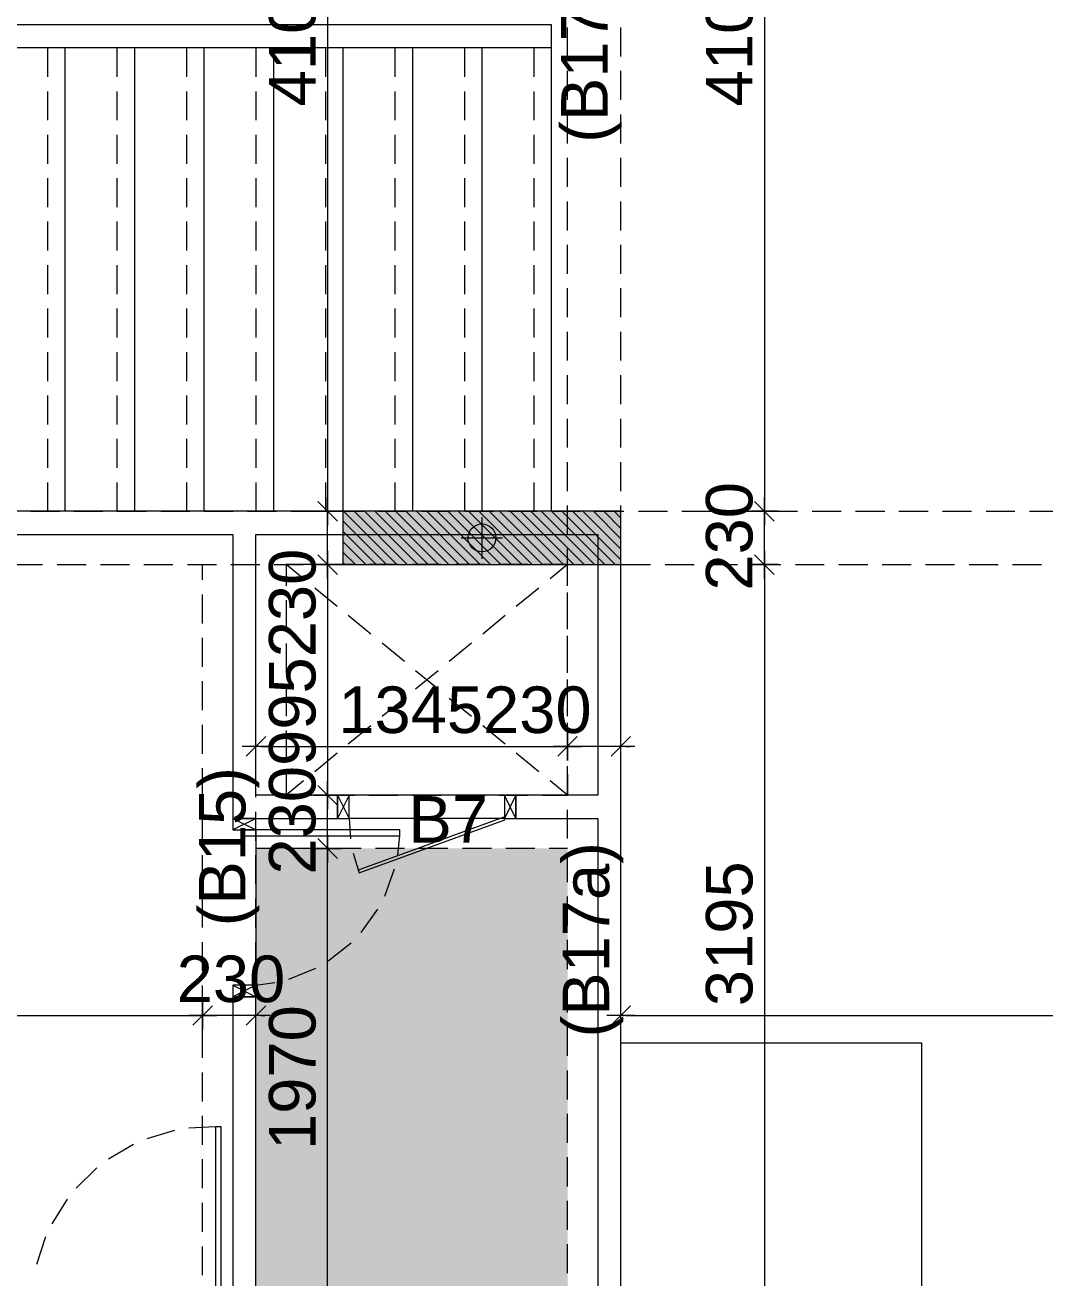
# Model space of a CAD drawing. Header units: millimetres. Extents: x -1303 to 98744, y -1303 to 90097.
# Drawn here: x 59717 to 64120, y 58624 to 64031 of the extents above; entities that cross this region are included whole.
import ezdxf

# ---------------------------------------------------------------- set-up
doc = ezdxf.new("R2010")
doc.units = ezdxf.units.MM
doc.layers.add('PDF_Geometry', color=7, linetype='Continuous')
doc.layers.add('PDF_Text', color=7, linetype='Continuous')
doc.layers.add('PDF_Solid Fills', color=192, linetype='Continuous', true_color=0xc2c0c0c0)
doc.styles.add('PDF ArialMT', font='arial.ttf')

msp = doc.modelspace()

# ---------------------------------------------------------------- linework, layer by layer
at = {"layer": 'PDF_Geometry', "color": 122, "lineweight": 0, "true_color": 0x00b88a}
for points in [[(61022.81378, 65992.26708), (61022.81378, 66012.57737), (61022.81378, 61952.04542), (61022.81378, 61972.35983)], [(62909.20732, 65992.26708), (62909.20732, 66012.57737), (62909.20732, 61952.04542), (62909.20732, 61972.35983)], [(61022.81378, 61702.38803), (61022.81378, 61932.58226)], [(62909.20732, 61702.38803), (62909.20732, 61932.58226)], [(61022.81378, 61662.61458), (61022.81378, 61682.07774), (61022.81378, 60727.45721), (61022.81378, 60746.92037)], [(62909.20732, 61662.61458), (62909.20732, 61682.07774), (62909.20732, 58527.08693), (62909.20732, 58547.39721)], [(60756.23046, 60960.18868), (60671.60083, 60875.55906)], [(60713.91564, 60857.78601), (60713.91564, 60977.96173)], [(62331.18863, 60960.18868), (62246.559, 60875.55906)], [(62288.87382, 60857.78601), (62288.87382, 60977.96173)], [(60774.00351, 60917.87387), (60653.82778, 60917.87387)], [(60734.22592, 60917.87387), (62039.21642, 60917.87387), (62018.90613, 60917.87387)], [(62288.87382, 60917.87387), (62058.67957, 60917.87387)], [(62348.96167, 60917.87387), (62228.78595, 60917.87387)], [(62309.1841, 60917.87387), (62328.64726, 60917.87387)], [(61022.81378, 60476.95269), (61022.81378, 60707.14692)], [(61022.81378, 58547.39721), (61022.81378, 58527.08693), (61022.81378, 60457.48953), (61022.81378, 60437.17511)], [(60756.23046, 59799.06855), (60671.60083, 59714.43893)], [(60713.91564, 59696.66588), (60713.91564, 59816.8416)], [(62331.18863, 59799.06855), (62246.559, 59714.43893)], [(62288.87382, 59696.66588), (62288.87382, 59816.8416)], [(55913.72159, 59756.75374), (55894.25843, 59756.75374), (60464.25825, 59756.75374), (60443.94796, 59756.75374)], [(60713.91564, 59756.75374), (60483.72141, 59756.75374)], [(60774.00351, 59756.75374), (60653.82778, 59756.75374)], [(60734.22592, 59756.75374), (60753.69322, 59756.75374)], [(62348.96167, 59756.75374), (62228.78595, 59756.75374)], [(62309.1841, 59756.75374), (66858.87363, 59756.75374), (66838.56334, 59756.75374)]]:
    msp.add_lwpolyline(points, dxfattribs=at)
at = {"layer": 'PDF_Geometry', "color": 9, "lineweight": 0, "true_color": 0xc0c0c0}
for points in [[(59589.18874, 64032.24412), (61988.43864, 64032.24412), (61988.43864, 63932.37868), (59589.18874, 63932.37868)], [(61065.97572, 60607.28148), (61116.75349, 60607.28148), (61116.75349, 60707.14444), (61065.97572, 60707.14444)], [(61786.17466, 60607.28148), (61836.10614, 60607.28148), (61836.10614, 60707.14444), (61786.17466, 60707.14444)], [(60614.05433, 60557.35083), (60713.91729, 60557.35083), (60713.91729, 60607.28231), (60614.05433, 60607.28231)], [(61784.48041, 60613.20722), (61154.83682, 60383.8601), (61159.06831, 60372.8599), (61788.7119, 60601.35989)], [(60663.98499, 60531.96195), (61334.25161, 60531.96195), (61334.25161, 60557.35083), (60663.98499, 60557.35083)], [(60614.05433, 59837.15189), (60713.91729, 59837.15189), (60713.91729, 59887.08336), (60614.05433, 59887.08336)], [(60538.73067, 58457.68898), (60564.11955, 58457.68898), (60564.11955, 59276.90378), (60538.73067, 59276.90378)]]:
    msp.add_lwpolyline(points, close=True, dxfattribs=at)
at = {"layer": 'PDF_Geometry', "color": 157, "lineweight": 0, "true_color": 0x3f5f7f}
for points in [[(62058.67957, 63895.14246), (62058.67957, 64019.54967)], [(62288.87382, 63895.14246), (62288.87382, 64019.54967)], [(62058.67957, 63707.26717), (62058.67957, 63832.51737)], [(62288.87382, 63707.26717), (62288.87382, 63832.51737)], [(62058.67957, 63519.38775), (62058.67957, 63644.63795)], [(62288.87382, 63519.38775), (62288.87382, 63644.63795)], [(62058.67957, 63332.35545), (62058.67957, 63457.60978)], [(62288.87382, 63332.35545), (62288.87382, 63457.60978)], [(62058.67957, 63144.48016), (62058.67957, 63269.73035)], [(62288.87382, 63144.48016), (62288.87382, 63269.73035)], [(62058.67957, 62957.44786), (62058.67957, 63082.69805)], [(62288.87382, 62957.44786), (62288.87382, 63082.69805)], [(62058.67957, 62769.56843), (62058.67957, 62894.82276)], [(62288.87382, 62769.56843), (62288.87382, 62894.82276)], [(62058.67957, 62582.53614), (62058.67957, 62706.94334)], [(62288.87382, 62582.53614), (62288.87382, 62706.94334)], [(62058.67957, 62394.66085), (62058.67957, 62519.91104)], [(62288.87382, 62394.66085), (62288.87382, 62519.91104)], [(62058.67957, 62207.62855), (62058.67957, 62332.03575)], [(62288.87382, 62207.62855), (62288.87382, 62332.03575)], [(62058.67957, 62019.74913), (62058.67957, 62145.00345)], [(62288.87382, 62019.74913), (62288.87382, 62145.00345)], [(62058.67957, 61831.87383), (62058.67957, 61957.12402)], [(62288.87382, 61831.87383), (62288.87382, 61957.12402)], [(59739.82782, 61932.58226), (59865.08214, 61932.58226)], [(59927.70724, 61932.58226), (60052.95743, 61932.58226)], [(60114.73954, 61932.58226), (60239.98974, 61932.58226)], [(60302.61483, 61932.58226), (60427.86916, 61932.58226)], [(60490.49426, 61932.58226), (60614.89733, 61932.58226)], [(60677.52655, 61932.58226), (60802.77675, 61932.58226)], [(60865.40184, 61932.58226), (60989.80905, 61932.58226)], [(61052.43415, 61932.58226), (61177.68434, 61932.58226)], [(61240.31357, 61932.58226), (61364.71664, 61932.58226)], [(61427.34174, 61932.58226), (61552.59607, 61932.58226)], [(61615.22116, 61932.58226), (61740.47136, 61932.58226)], [(61802.25347, 61932.58226), (61927.50365, 61932.58226)], [(61990.12876, 61932.58226), (62115.38308, 61932.58226)], [(62178.00818, 61932.58226), (62302.41538, 61932.58226)], [(62365.04048, 61932.58226), (62490.29067, 61932.58226)], [(62552.91577, 61932.58226), (62677.32297, 61932.58226)], [(62739.94807, 61932.58226), (62865.20239, 61932.58226)], [(62927.82749, 61932.58226), (63052.23057, 61932.58226)], [(63114.85979, 61932.58226), (63240.10999, 61932.58226)], [(63302.73508, 61932.58226), (63427.98941, 61932.58226)], [(63489.76738, 61932.58226), (63615.01758, 61932.58226)], [(63677.6468, 61932.58226), (63802.897, 61932.58226)], [(63865.52209, 61932.58226), (63989.9293, 61932.58226)], [(64052.5544, 61932.58226), (64177.80459, 61932.58226)], [(62058.67957, 61644.84153), (62058.67957, 61770.09173)], [(62288.87382, 61644.84153), (62288.87382, 61770.09173)], [(59667.89263, 61702.38803), (59792.29984, 61702.38803)], [(59854.92494, 61702.38803), (59980.17513, 61702.38803)], [(60042.80436, 61702.38803), (60167.20743, 61702.38803)], [(60229.83253, 61702.38803), (60355.08686, 61702.38803)], [(60417.71195, 61702.38803), (60542.96215, 61702.38803)], [(60483.72141, 61636.37857), (60483.72141, 61702.38803)], [(60604.74425, 61702.38803), (60729.99444, 61702.38803)], [(60713.91564, 61636.37857), (60713.91564, 61702.38803)], [(60792.61954, 61702.38803), (60917.87387, 61702.38803)], [(60980.49897, 61702.38803), (61104.90617, 61702.38803)], [(61167.53127, 61702.38803), (61292.78146, 61702.38803)], [(61355.40656, 61702.38803), (61479.81376, 61702.38803)], [(61542.43885, 61702.38803), (61667.69318, 61702.38803)], [(61730.31828, 61702.38803), (61854.72135, 61702.38803)], [(61917.35058, 61702.38803), (62042.60077, 61702.38803)], [(62105.22587, 61702.38803), (62230.48019, 61702.38803)], [(62292.25817, 61702.38803), (62417.50837, 61702.38803)], [(62480.13759, 61702.38803), (62605.38779, 61702.38803)], [(62668.01288, 61702.38803), (62792.42009, 61702.38803)], [(62855.04519, 61702.38803), (62980.29538, 61702.38803)], [(63042.92461, 61702.38803), (63167.32768, 61702.38803)], [(63229.95278, 61702.38803), (63355.20711, 61702.38803)], [(63417.8322, 61702.38803), (63542.2394, 61702.38803)], [(63604.8645, 61702.38803), (63730.11469, 61702.38803)], [(63792.73979, 61702.38803), (63917.99412, 61702.38803)], [(63979.77209, 61702.38803), (64105.02642, 61702.38803)], [(62058.67957, 61456.96211), (62058.67957, 61582.21644)], [(62288.87382, 61456.96211), (62288.87382, 61582.21644)], [(60483.72141, 61448.49915), (60483.72141, 61573.75347)], [(60713.91564, 61448.49915), (60713.91564, 61573.75347)], [(60483.72141, 61260.62386), (60483.72141, 61385.87405)], [(60713.91564, 61260.62386), (60713.91564, 61385.87405)], [(62058.67957, 61269.93394), (62058.67957, 61395.18413)], [(62288.87382, 61269.93394), (62288.87382, 61395.18413)], [(60483.72141, 61073.59155), (60483.72141, 61198.84175)], [(60713.91564, 61073.59155), (60713.91564, 61198.84175)], [(62058.67957, 61082.05452), (62058.67957, 61207.30471)], [(62288.87382, 61082.05452), (62288.87382, 61207.30471)], [(60483.72141, 60885.71213), (60483.72141, 61010.96646)], [(60713.91564, 60885.71213), (60713.91564, 61010.96646)], [(62058.67957, 60895.02221), (62058.67957, 61019.42942)], [(62288.87382, 60895.02221), (62288.87382, 61019.42942)], [(60483.72141, 60698.68396), (60483.72141, 60823.93416)], [(60713.91564, 60698.68396), (60713.91564, 60823.93416)], [(61979.97568, 60707.14692), (62058.67957, 60707.14692), (62058.67957, 60832.39712)], [(62288.87382, 60707.14692), (62288.87382, 60832.39712)], [(60792.61954, 60707.14692), (60713.91564, 60707.14692)], [(60980.49897, 60707.14692), (60855.24877, 60707.14692)], [(61167.53127, 60707.14692), (61042.27694, 60707.14692)], [(61355.40656, 60707.14692), (61230.15636, 60707.14692)], [(61542.43885, 60707.14692), (61417.18867, 60707.14692)], [(61730.31828, 60707.14692), (61605.06396, 60707.14692)], [(61917.35058, 60707.14692), (61792.94338, 60707.14692)], [(60483.72141, 60510.80454), (60483.72141, 60636.05474)], [(60713.91564, 60510.80454), (60713.91564, 60636.05474)], [(62058.67957, 60520.11463), (62058.67957, 60644.5177)], [(62288.87382, 60520.11463), (62288.87382, 60644.5177)], [(60483.72141, 60323.77224), (60483.72141, 60448.17945)], [(60792.61954, 60476.95269), (60713.91564, 60476.95269)], [(60713.91564, 60323.77224), (60713.91564, 60448.17945)], [(60980.49897, 60476.95269), (60855.24877, 60476.95269)], [(61167.53127, 60476.95269), (61042.27694, 60476.95269)], [(61355.40656, 60476.95269), (61230.15636, 60476.95269)], [(61542.43885, 60476.95269), (61417.18867, 60476.95269)], [(61730.31828, 60476.95269), (61605.06396, 60476.95269)], [(61917.35058, 60476.95269), (61792.94338, 60476.95269)], [(62058.67957, 60476.95269), (61979.97568, 60476.95269)], [(62058.67957, 60332.2352), (62058.67957, 60457.48953)], [(62288.87382, 60332.2352), (62288.87382, 60457.48953)], [(60483.72141, 60135.89695), (60483.72141, 60261.14714)], [(60713.91564, 60135.89695), (60713.91564, 60261.14714)], [(62058.67957, 60145.2029), (62058.67957, 60269.6101)], [(62288.87382, 60145.2029), (62288.87382, 60269.6101)], [(60483.72141, 59948.86465), (60483.72141, 60073.26772)], [(60713.91564, 59948.86465), (60713.91564, 60073.26772)], [(62058.67957, 59957.32761), (62058.67957, 60082.5778)], [(62288.87382, 59957.32761), (62288.87382, 60082.5778)], [(60483.72141, 59760.98522), (60483.72141, 59886.23955)], [(60713.91564, 59760.98522), (60713.91564, 59886.23955)], [(62058.67957, 59769.44818), (62058.67957, 59894.70251)], [(62288.87382, 59769.44818), (62288.87382, 59894.70251)], [(60483.72141, 59573.95293), (60483.72141, 59698.36013)], [(60713.91564, 59573.95293), (60713.91564, 59698.36013)], [(62058.67957, 59582.41589), (62058.67957, 59707.67022)], [(62288.87382, 59582.41589), (62288.87382, 59707.67022)], [(60483.72141, 59386.07764), (60483.72141, 59511.32782)], [(60713.91564, 59386.07764), (60713.91564, 59511.32782)], [(62058.67957, 59394.5406), (62058.67957, 59519.79079)], [(62288.87382, 59394.5406), (62288.87382, 59519.79079)], [(60483.72141, 59198.19821), (60483.72141, 59323.45253)], [(60713.91564, 59198.19821), (60713.91564, 59323.45253)], [(62058.67957, 59207.5083), (62058.67957, 59331.9155)], [(62288.87382, 59207.5083), (62288.87382, 59331.9155)], [(62058.67957, 59019.62887), (62058.67957, 59144.8832)], [(62288.87382, 59019.62887), (62288.87382, 59144.8832)], [(60483.72141, 59011.16591), (60483.72141, 59136.42024)], [(60713.91564, 59011.16591), (60713.91564, 59136.42024)], [(60483.72141, 58823.29062), (60483.72141, 58948.54081)], [(60713.91564, 58823.29062), (60713.91564, 58948.54081)], [(62058.67957, 58832.6007), (62058.67957, 58957.00377)], [(62288.87382, 58832.6007), (62288.87382, 58957.00377)], [(62058.67957, 58644.72128), (62058.67957, 58769.97148)], [(62288.87382, 58644.72128), (62288.87382, 58769.97148)], [(60483.72141, 58636.25832), (60483.72141, 58760.66552)], [(60713.91564, 58636.25832), (60713.91564, 58760.66552)]]:
    msp.add_lwpolyline(points, dxfattribs=at)
at = {"layer": 'PDF_Geometry', "color": 9, "lineweight": 0, "true_color": 0xc0c0c0}
for points in [[(59813.45725, 63932.37868), (59813.45725, 63807.12848)], [(59888.77679, 63932.37868), (59888.77679, 61932.58226)], [(60113.89242, 63932.37868), (60113.89242, 63807.12848)], [(60189.21196, 63932.37868), (60189.21196, 61932.58226)], [(60413.48047, 63932.37868), (60413.48047, 63807.12848)], [(60488.80001, 63932.37868), (60488.80001, 61932.58226)], [(60713.91564, 63932.37868), (60713.91564, 63807.12848)], [(60789.23518, 63932.37868), (60789.23518, 61932.58226)], [(61013.50369, 63932.37868), (61013.50369, 63807.12848)], [(61088.82324, 63932.37868), (61088.82324, 61932.58226)], [(61313.93886, 63932.37868), (61313.93886, 63807.12848)], [(61389.25841, 63932.37868), (61389.25841, 61932.58226)], [(61613.52692, 63932.37868), (61613.52692, 63807.12848)], [(61688.85059, 63932.37868), (61688.85059, 61932.58226)], [(61913.96209, 63932.37868), (61913.96209, 63807.12848)], [(61988.43864, 63932.37868), (61988.43864, 61932.58226)], [(59813.45725, 63744.50339), (59813.45725, 63620.09618)], [(60113.89242, 63744.50339), (60113.89242, 63620.09618)], [(60413.48047, 63744.50339), (60413.48047, 63620.09618)], [(60713.91564, 63744.50339), (60713.91564, 63620.09618)], [(61013.50369, 63744.50339), (61013.50369, 63620.09618)], [(61313.93886, 63744.50339), (61313.93886, 63620.09618)], [(61613.52692, 63744.50339), (61613.52692, 63620.09618)], [(61913.96209, 63744.50339), (61913.96209, 63620.09618)], [(59813.45725, 63557.47108), (59813.45725, 63432.22089)], [(60113.89242, 63557.47108), (60113.89242, 63432.22089)], [(60413.48047, 63557.47108), (60413.48047, 63432.22089)], [(60713.91564, 63557.47108), (60713.91564, 63432.22089)], [(61013.50369, 63557.47108), (61013.50369, 63432.22089)], [(61313.93886, 63557.47108), (61313.93886, 63432.22089)], [(61613.52692, 63557.47108), (61613.52692, 63432.22089)], [(61913.96209, 63557.47108), (61913.96209, 63432.22089)], [(59813.45725, 63369.59166), (59813.45725, 63245.18859)], [(60113.89242, 63369.59166), (60113.89242, 63245.18859)], [(60413.48047, 63369.59166), (60413.48047, 63245.18859)], [(60713.91564, 63369.59166), (60713.91564, 63245.18859)], [(61013.50369, 63369.59166), (61013.50369, 63245.18859)], [(61313.93886, 63369.59166), (61313.93886, 63245.18859)], [(61613.52692, 63369.59166), (61613.52692, 63245.18859)], [(61913.96209, 63369.59166), (61913.96209, 63245.18859)], [(59813.45725, 63182.56349), (59813.45725, 63057.30916)], [(60113.89242, 63182.56349), (60113.89242, 63057.30916)], [(60413.48047, 63182.56349), (60413.48047, 63057.30916)], [(60713.91564, 63182.56349), (60713.91564, 63057.30916)], [(61013.50369, 63182.56349), (61013.50369, 63057.30916)], [(61313.93886, 63182.56349), (61313.93886, 63057.30916)], [(61613.52692, 63182.56349), (61613.52692, 63057.30916)], [(61913.96209, 63182.56349), (61913.96209, 63057.30916)], [(59813.45725, 62994.68407), (59813.45725, 62869.43387)], [(60113.89242, 62994.68407), (60113.89242, 62869.43387)], [(60413.48047, 62994.68407), (60413.48047, 62869.43387)], [(60713.91564, 62994.68407), (60713.91564, 62869.43387)], [(61013.50369, 62994.68407), (61013.50369, 62869.43387)], [(61313.93886, 62994.68407), (61313.93886, 62869.43387)], [(61613.52692, 62994.68407), (61613.52692, 62869.43387)], [(61913.96209, 62994.68407), (61913.96209, 62869.43387)], [(59813.45725, 62807.65177), (59813.45725, 62682.40158)], [(60113.89242, 62807.65177), (60113.89242, 62682.40158)], [(60413.48047, 62807.65177), (60413.48047, 62682.40158)], [(60713.91564, 62807.65177), (60713.91564, 62682.40158)], [(61013.50369, 62807.65177), (61013.50369, 62682.40158)], [(61313.93886, 62807.65177), (61313.93886, 62682.40158)], [(61613.52692, 62807.65177), (61613.52692, 62682.40158)], [(61913.96209, 62807.65177), (61913.96209, 62682.40158)], [(59813.45725, 62619.77648), (59813.45725, 62494.52215)], [(60113.89242, 62619.77648), (60113.89242, 62494.52215)], [(60413.48047, 62619.77648), (60413.48047, 62494.52215)], [(60713.91564, 62619.77648), (60713.91564, 62494.52215)], [(61013.50369, 62619.77648), (61013.50369, 62494.52215)], [(61313.93886, 62619.77648), (61313.93886, 62494.52215)], [(61613.52692, 62619.77648), (61613.52692, 62494.52215)], [(61913.96209, 62619.77648), (61913.96209, 62494.52215)], [(59813.45725, 62431.89706), (59813.45725, 62307.48985)], [(60113.89242, 62431.89706), (60113.89242, 62307.48985)], [(60413.48047, 62431.89706), (60413.48047, 62307.48985)], [(60713.91564, 62431.89706), (60713.91564, 62307.48985)], [(61013.50369, 62431.89706), (61013.50369, 62307.48985)], [(61313.93886, 62431.89706), (61313.93886, 62307.48985)], [(61613.52692, 62431.89706), (61613.52692, 62307.48985)], [(61913.96209, 62431.89706), (61913.96209, 62307.48985)], [(59813.45725, 62244.86475), (59813.45725, 62119.61456)], [(60113.89242, 62244.86475), (60113.89242, 62119.61456)], [(60413.48047, 62244.86475), (60413.48047, 62119.61456)], [(60713.91564, 62244.86475), (60713.91564, 62119.61456)], [(61013.50369, 62244.86475), (61013.50369, 62119.61456)], [(61313.93886, 62244.86475), (61313.93886, 62119.61456)], [(61613.52692, 62244.86475), (61613.52692, 62119.61456)], [(61913.96209, 62244.86475), (61913.96209, 62119.61456)], [(59813.45725, 62056.98946), (59813.45725, 61932.58226)], [(60113.89242, 62056.98946), (60113.89242, 61932.58226)], [(60413.48047, 62056.98946), (60413.48047, 61932.58226)], [(60713.91564, 62056.98946), (60713.91564, 61932.58226)], [(61013.50369, 62056.98946), (61013.50369, 61932.58226)], [(61313.93886, 62056.98946), (61313.93886, 61932.58226)], [(61613.52692, 62056.98946), (61613.52692, 61932.58226)], [(61913.96209, 62056.98946), (61913.96209, 61932.58226)], [(61836.10532, 60707.14692), (61836.10532, 60607.28148), (62189.00838, 60607.28148), (62189.00838, 58507.61964), (60713.91564, 58507.61964), (60713.91564, 59837.15189), (60614.05433, 59837.15189), (60614.05433, 58406.9112), (62189.00838, 58406.9112), (62189.00838, 58277.42953), (62288.87382, 58277.42953), (62288.87382, 61932.58226), (55643.75391, 61932.58226), (55643.75391, 61322.40183), (55743.61934, 61322.40183), (55743.61934, 61831.87383), (60614.05433, 61831.87383), (60614.05433, 60607.28148), (61065.97572, 60607.28148)], [(61836.10532, 60607.28148), (61786.17466, 60707.14692), (61116.75349, 60707.14692), (61065.97572, 60607.28148), (61065.97572, 60707.14692), (60713.91564, 60707.14692), (60713.91564, 61831.87383), (62189.00838, 61831.87383), (62189.00838, 60707.14692), (61836.10532, 60707.14692), (61786.17466, 60607.28148), (61116.75349, 60607.28148)], [(60919.56398, 61640.61005), (60844.24444, 61702.38803)], [(60951.72572, 61702.38803), (60844.24444, 61702.38803), (60844.24444, 61610.98968)], [(61138.75802, 61702.38803), (61013.50369, 61702.38803)], [(61326.63331, 61702.38803), (61201.38312, 61702.38803)], [(61513.66561, 61702.38803), (61389.25841, 61702.38803)], [(61701.54503, 61702.38803), (61576.2907, 61702.38803)], [(61888.5732, 61702.38803), (61764.17013, 61702.38803)], [(62058.67957, 61610.98968), (62058.67957, 61702.38803), (61951.20243, 61702.38803)], [(62058.67957, 61702.38803), (61983.36004, 61640.61005)], [(61064.28147, 61521.28145), (60967.80452, 61600.83248)], [(61935.1195, 61600.83248), (61837.79543, 61521.28145)], [(60844.24444, 61548.36459), (60844.24444, 61423.95738)], [(62058.67957, 61423.95738), (62058.67957, 61548.36459)], [(61209.84608, 61402.79997), (61112.52201, 61482.351)], [(61789.55902, 61482.351), (61693.08207, 61402.79997)], [(60844.24444, 61361.33228), (60844.24444, 61236.08209)], [(61354.56356, 61284.31849), (61258.08249, 61363.02653)], [(61644.84153, 61363.02653), (61548.36459, 61284.31849)], [(62058.67957, 61236.08209), (62058.67957, 61361.33228)], [(61500.12404, 61244.54505), (61402.79997, 61164.9899)], [(61500.12404, 61164.9899), (61402.79997, 61244.54505)], [(60844.24444, 61173.45286), (60844.24444, 61048.20267)], [(62058.67957, 61048.20267), (62058.67957, 61173.45286)], [(61354.56356, 61125.21646), (61258.08249, 61046.50842)], [(61644.84153, 61046.50842), (61548.36459, 61125.21646)], [(60844.24444, 60986.42469), (60844.24444, 60861.17036)], [(61209.84608, 61006.73498), (61112.52201, 60927.18395)], [(61789.55902, 60927.18395), (61693.08207, 61006.73498)], [(62058.67957, 60861.17036), (62058.67957, 60986.42469)], [(61064.28147, 60888.2535), (60967.80452, 60808.70247)], [(61935.1195, 60808.70247), (61837.79543, 60888.2535)], [(60844.24444, 60798.54527), (60844.24444, 60707.14692), (60951.72572, 60707.14692)], [(60919.56398, 60768.9249), (60844.24444, 60707.14692)], [(62058.67957, 60798.54527), (62058.67957, 60707.14692), (61983.36004, 60768.9249)], [(61013.50369, 60707.14692), (61138.75802, 60707.14692)], [(61065.97572, 60707.14692), (61116.75349, 60607.28148), (61121.83209, 60518.42038)], [(61201.38312, 60707.14692), (61326.63331, 60707.14692)], [(61389.25841, 60707.14692), (61513.66561, 60707.14692)], [(61576.2907, 60707.14692), (61701.54503, 60707.14692)], [(61764.17013, 60707.14692), (61888.5732, 60707.14692)], [(61951.20243, 60707.14692), (62058.67957, 60707.14692)], [(60614.05433, 60607.28148), (60713.91564, 60557.35083), (60713.91564, 59887.08254), (60796.00803, 59898.93399)], [(60713.91564, 60607.28148), (60614.05433, 60557.35083)], [(61325.78619, 60449.86956), (61334.24915, 60531.96195)], [(61132.83229, 60457.48953), (61159.06831, 60372.8599)], [(61269.93394, 60271.30435), (61312.24875, 60388.93871)], [(61167.53127, 60115.58253), (61240.31357, 60216.29509)], [(61026.19813, 59992.86958), (61124.36933, 60069.88336)], [(60856.09176, 59914.16567), (60972.036, 59961.55909)], [(60614.05433, 59887.08254), (60713.91564, 59837.15189)], [(60713.91564, 59887.08254), (60614.05433, 59837.15189)], [(63458.45277, 57187.39747), (63588.7857, 57187.39747), (63588.7857, 59637.42515), (62288.87382, 59637.42515)], [(60362.70269, 59260.82331), (60242.52697, 59225.28135)], [(60538.73067, 59276.90624), (60423.63767, 59270.98052)], [(60184.98048, 59199.89246), (60077.4992, 59137.26736)], [(60027.56854, 59099.18402), (59937.86032, 59012.01303)], [(59898.93399, 58963.77662), (59832.07329, 58857.98959)], [(59805.8414, 58801.28609), (59766.06383, 58682.80461)]]:
    msp.add_lwpolyline(points, dxfattribs=at)
at = {"layer": 'PDF_Geometry', "color": 122, "lineweight": 0, "true_color": 0x00b88a}
for points in [[(61065.12859, 61890.26745), (60980.49897, 61974.89707)], [(61022.81378, 61872.4944), (61022.81378, 61992.67012)], [(62951.52213, 61890.26745), (62866.04539, 61974.89707)], [(62909.20732, 61872.4944), (62909.20732, 61992.67012)], [(60962.72591, 61932.58226), (61082.90164, 61932.58226)], [(62849.11946, 61932.58226), (62968.44806, 61932.58226)], [(60980.49897, 61744.70284), (61065.12859, 61660.07321)], [(61022.81378, 61762.47588), (61022.81378, 61642.30429)], [(62866.04539, 61744.70284), (62951.52213, 61660.07321)], [(62909.20732, 61762.47588), (62909.20732, 61642.30429)], [(61082.90164, 61702.38803), (60962.72591, 61702.38803)], [(62968.44806, 61702.38803), (62849.11946, 61702.38803)], [(62100.99439, 60960.18868), (62016.36476, 60875.55906)], [(62058.67957, 60857.78601), (62058.67957, 60977.96173)], [(62118.76744, 60917.87387), (61998.59172, 60917.87387)], [(61022.81378, 60647.05907), (61022.81378, 60767.23066)], [(61065.12859, 60664.83211), (60980.49897, 60749.46174)], [(60962.72591, 60707.14692), (61082.90164, 60707.14692)], [(60980.49897, 60520.11463), (61065.12859, 60434.63788)], [(61022.81378, 60537.04055), (61022.81378, 60416.86483)], [(61082.90164, 60476.95269), (60962.72591, 60476.95269)], [(60526.03622, 59799.06855), (60441.4066, 59714.43893)], [(60483.72141, 59696.66588), (60483.72141, 59816.8416)], [(60543.80926, 59756.75374), (60423.63767, 59756.75374)]]:
    msp.add_lwpolyline(points, close=True, dxfattribs=at)
at = {"layer": 'PDF_Geometry', "lineweight": 0}
for points in [[(60713.91564, 61932.58226), (60713.91564, 61932.58226)], [(60713.91564, 61932.58226), (60713.91564, 61932.58226)], [(60805.31399, 61932.58226), (60805.31399, 61932.58226)], [(60805.31399, 61932.58226), (60805.31399, 61932.58226)], [(60867.94321, 61932.58226), (60867.94321, 61932.58226)], [(60867.94321, 61932.58226), (60867.94321, 61932.58226)], [(60930.56832, 61932.58226), (60930.56832, 61932.58226)], [(60930.56832, 61932.58226), (60930.56832, 61932.58226)], [(61022.81378, 61932.58226), (61022.81378, 61932.58226)], [(61022.81378, 61932.58226), (61022.81378, 61932.58226)], [(61092.21172, 61932.58226), (61322.40183, 61702.38803)], [(61137.06377, 61932.58226), (61367.25801, 61702.38803)], [(61181.91583, 61932.58226), (61412.11006, 61702.38803)], [(61226.77201, 61932.58226), (61456.96211, 61702.38803)], [(61271.62405, 61932.58226), (61501.81829, 61702.38803)], [(61316.48023, 61932.58226), (61546.67034, 61702.38803)], [(61361.33228, 61932.58226), (61591.52652, 61702.38803)], [(61407.03145, 61932.58226), (61636.37857, 61702.38803)], [(61451.88763, 61932.58226), (61681.23062, 61702.38803)], [(61496.73969, 61932.58226), (61726.0868, 61702.38803)], [(61541.59174, 61932.58226), (61770.93884, 61702.38803)], [(61586.44792, 61932.58226), (61816.63802, 61702.38803)], [(61631.29996, 61932.58226), (61861.4942, 61702.38803)], [(61676.15614, 61932.58226), (61906.34625, 61702.38803)], [(61721.00819, 61932.58226), (61951.20243, 61702.38803)], [(61765.86025, 61932.58226), (61996.05448, 61702.38803)], [(61810.71643, 61932.58226), (62040.90653, 61702.38803)], [(61855.56847, 61932.58226), (62085.76271, 61702.38803)], [(61900.42465, 61932.58226), (62130.61476, 61702.38803)], [(61945.2767, 61932.58226), (62175.47094, 61702.38803)], [(61990.12876, 61932.58226), (62220.32299, 61702.38803)], [(62034.98494, 61932.58226), (62265.17504, 61702.38803)], [(62079.83698, 61932.58226), (62288.87382, 61723.54543)], [(62124.69316, 61932.58226), (62288.87382, 61768.40161)], [(62170.39234, 61932.58226), (62288.87382, 61813.25366)], [(62215.24438, 61932.58226), (62288.87382, 61858.10984)], [(62260.10056, 61932.58226), (62288.87382, 61902.96189)], [(62909.20732, 61932.58226), (62909.20732, 61932.58226)], [(62909.20732, 61932.58226), (62909.20732, 61932.58226)], [(62975.22091, 61932.58226), (62975.22091, 61932.58226)], [(62975.22091, 61932.58226), (62975.22091, 61932.58226)], [(63037.84601, 61932.58226), (63037.84601, 61932.58226)], [(63037.84601, 61932.58226), (63037.84601, 61932.58226)], [(63100.4711, 61932.58226), (63100.4711, 61932.58226)], [(63100.4711, 61932.58226), (63100.4711, 61932.58226)], [(63162.24908, 61932.58226), (63162.24908, 61932.58226)], [(63162.24908, 61932.58226), (63162.24908, 61932.58226)], [(63229.10978, 61932.58226), (63229.10978, 61932.58226)], [(63229.10978, 61932.58226), (63229.10978, 61932.58226)], [(61088.82324, 61891.11457), (61277.54978, 61702.38803)], [(61088.82324, 61846.25839), (61232.6936, 61702.38803)], [(61088.82324, 61801.40634), (61187.84155, 61702.38803)], [(61088.82324, 61756.55429), (61142.9895, 61702.38803)], [(60713.91564, 61702.38803), (60713.91564, 61702.38803)], [(60713.91564, 61702.38803), (60713.91564, 61702.38803)], [(60805.31399, 61702.38803), (60805.31399, 61702.38803)], [(60805.31399, 61702.38803), (60805.31399, 61702.38803)], [(60867.94321, 61702.38803), (60867.94321, 61702.38803)], [(60867.94321, 61702.38803), (60867.94321, 61702.38803)], [(60930.56832, 61702.38803), (60930.56832, 61702.38803)], [(60930.56832, 61702.38803), (60930.56832, 61702.38803)], [(61022.81378, 61702.38803), (61022.81378, 61702.38803)], [(61022.81378, 61702.38803), (61022.81378, 61702.38803)], [(61088.82324, 61710.85099), (61098.13332, 61702.38803)], [(62909.20732, 61702.38803), (62909.20732, 61702.38803)], [(62909.20732, 61702.38803), (62909.20732, 61702.38803)], [(62975.22091, 61702.38803), (62975.22091, 61702.38803)], [(62975.22091, 61702.38803), (62975.22091, 61702.38803)], [(63037.84601, 61702.38803), (63037.84601, 61702.38803)], [(63037.84601, 61702.38803), (63037.84601, 61702.38803)], [(63100.4711, 61702.38803), (63100.4711, 61702.38803)], [(63100.4711, 61702.38803), (63100.4711, 61702.38803)], [(63162.24908, 61702.38803), (63162.24908, 61702.38803)], [(63162.24908, 61702.38803), (63162.24908, 61702.38803)], [(63229.10978, 61702.38803), (63229.10978, 61702.38803)], [(63229.10978, 61702.38803), (63229.10978, 61702.38803)], [(60713.91564, 60917.87387), (60713.91564, 60917.87387)], [(62058.67957, 60917.87387), (62058.67957, 60917.87387)], [(62058.67957, 60917.87387), (62058.67957, 60917.87387)], [(62288.87382, 60917.87387), (62288.87382, 60917.87387)], [(60713.91564, 60853.55453), (60713.91564, 60853.55453)], [(62058.67957, 60840.86008), (62058.67957, 60840.86008)], [(62058.67957, 60840.86008), (62058.67957, 60840.86008)], [(62288.87382, 60853.55453), (62288.87382, 60853.55453)], [(60713.91564, 60791.77655), (60713.91564, 60791.77655)], [(62058.67957, 60778.23499), (62058.67957, 60778.23499)], [(62058.67957, 60778.23499), (62058.67957, 60778.23499)], [(62288.87382, 60791.77655), (62288.87382, 60791.77655)], [(60713.91564, 60729.14732), (60713.91564, 60729.14732)], [(62058.67957, 60715.60989), (62058.67957, 60715.60989)], [(62058.67957, 60715.60989), (62058.67957, 60715.60989)], [(62288.87382, 60729.14732), (62288.87382, 60729.14732)], [(60713.91564, 60707.14692), (60713.91564, 60707.14692)], [(60713.91564, 60707.14692), (60713.91564, 60707.14692)], [(60713.91564, 60666.52222), (60713.91564, 60666.52222)], [(60805.31399, 60707.14692), (60805.31399, 60707.14692)], [(60805.31399, 60707.14692), (60805.31399, 60707.14692)], [(60867.94321, 60707.14692), (60867.94321, 60707.14692)], [(60867.94321, 60707.14692), (60867.94321, 60707.14692)], [(60930.56832, 60707.14692), (60930.56832, 60707.14692)], [(60930.56832, 60707.14692), (60930.56832, 60707.14692)], [(61022.81378, 60707.14692), (61022.81378, 60707.14692)], [(61022.81378, 60707.14692), (61022.81378, 60707.14692)], [(62288.87382, 60666.52222), (62288.87382, 60666.52222)], [(60713.91564, 60603.89713), (60713.91564, 60603.89713)], [(62058.67957, 60638.5961), (62058.67957, 60638.5961)], [(62058.67957, 60638.5961), (62058.67957, 60638.5961)], [(62288.87382, 60603.89713), (62288.87382, 60603.89713)], [(60713.91564, 60541.27203), (60713.91564, 60541.27203)], [(62288.87382, 60541.27203), (62288.87382, 60541.27203)], [(60713.91564, 60478.64693), (60713.91564, 60478.64693)], [(60713.91564, 60476.95269), (60713.91564, 60476.95269)], [(60713.91564, 60476.95269), (60713.91564, 60476.95269)], [(60805.31399, 60476.95269), (60805.31399, 60476.95269)], [(60805.31399, 60476.95269), (60805.31399, 60476.95269)], [(60867.94321, 60476.95269), (60867.94321, 60476.95269)], [(60867.94321, 60476.95269), (60867.94321, 60476.95269)], [(60930.56832, 60476.95269), (60930.56832, 60476.95269)], [(60930.56832, 60476.95269), (60930.56832, 60476.95269)], [(61022.81378, 60476.95269), (61022.81378, 60476.95269)], [(61022.81378, 60476.95269), (61022.81378, 60476.95269)], [(62288.87382, 60478.64693), (62288.87382, 60478.64693)], [(60713.91564, 60416.86483), (60713.91564, 60416.86483)], [(62288.87382, 60416.86483), (62288.87382, 60416.86483)], [(60713.91564, 60354.23973), (60713.91564, 60354.23973)], [(62288.87382, 60354.23973), (62288.87382, 60354.23973)], [(60713.91564, 60291.61464), (60713.91564, 60291.61464)], [(62288.87382, 60291.61464), (62288.87382, 60291.61464)], [(60713.91564, 60228.98953), (60713.91564, 60228.98953)], [(62288.87382, 60228.98953), (62288.87382, 60228.98953)], [(60713.91564, 60166.36031), (60713.91564, 60166.36031)], [(62288.87382, 60166.36031), (62288.87382, 60166.36031)], [(60713.91564, 60103.73521), (60713.91564, 60103.73521)], [(62288.87382, 60103.73521), (62288.87382, 60103.73521)], [(60713.91564, 60041.11011), (60713.91564, 60041.11011)], [(62288.87382, 60041.11011), (62288.87382, 60041.11011)], [(60713.91564, 59979.33214), (60713.91564, 59979.33214)], [(62288.87382, 59979.33214), (62288.87382, 59979.33214)], [(60713.91564, 59916.70291), (60713.91564, 59916.70291)], [(62288.87382, 59916.70291), (62288.87382, 59916.70291)], [(60713.91564, 59854.07781), (60713.91564, 59854.07781)], [(62288.87382, 59854.07781), (62288.87382, 59854.07781)], [(60483.72141, 59756.75374), (60483.72141, 59756.75374)], [(60483.72141, 59756.75374), (60483.72141, 59756.75374)], [(60713.91564, 59791.45272), (60713.91564, 59791.45272)], [(60713.91564, 59756.75374), (60713.91564, 59756.75374)], [(62288.87382, 59791.45272), (62288.87382, 59791.45272)], [(62288.87382, 59756.75374), (62288.87382, 59756.75374)], [(60713.91564, 59728.82762), (60713.91564, 59728.82762)], [(62288.87382, 59728.82762), (62288.87382, 59728.82762)], [(60483.72141, 59679.73996), (60483.72141, 59679.73996)], [(60483.72141, 59679.73996), (60483.72141, 59679.73996)], [(60713.91564, 59679.73996), (60713.91564, 59679.73996)], [(60713.91564, 59666.20252), (60713.91564, 59666.20252)], [(62288.87382, 59679.73996), (62288.87382, 59679.73996)], [(62288.87382, 59666.20252), (62288.87382, 59666.20252)], [(60483.72141, 59617.11486), (60483.72141, 59617.11486)], [(60483.72141, 59617.11486), (60483.72141, 59617.11486)], [(60713.91564, 59617.11486), (60713.91564, 59617.11486)], [(60713.91564, 59603.5733), (60713.91564, 59603.5733)], [(62288.87382, 59617.11486), (62288.87382, 59617.11486)], [(62288.87382, 59603.5733), (62288.87382, 59603.5733)], [(60483.72141, 59554.48976), (60483.72141, 59554.48976)], [(60483.72141, 59554.48976), (60483.72141, 59554.48976)], [(60713.91564, 59554.48976), (60713.91564, 59554.48976)], [(60713.91564, 59541.79532), (60713.91564, 59541.79532)], [(62288.87382, 59554.48976), (62288.87382, 59554.48976)], [(62288.87382, 59541.79532), (62288.87382, 59541.79532)], [(60483.72141, 59477.47597), (60483.72141, 59477.47597)], [(60483.72141, 59477.47597), (60483.72141, 59477.47597)], [(60713.91564, 59477.47597), (60713.91564, 59477.47597)], [(60713.91564, 59477.47597), (60713.91564, 59477.47597)], [(62288.87382, 59477.47597), (62288.87382, 59477.47597)], [(62288.87382, 59477.47597), (62288.87382, 59477.47597)]]:
    msp.add_lwpolyline(points, dxfattribs=at)
at = {"layer": 'PDF_Geometry', "color": 5, "lineweight": 0}
msp.add_lwpolyline([(61088.82324, 61702.38803), (62288.87136, 61702.38803), (62288.87136, 61932.58062), (61088.82324, 61932.58062)], close=True, dxfattribs=at)
msp.add_lwpolyline([(61088.82324, 61702.38803), (62288.87136, 61702.38803), (62288.87136, 61932.58062), (61088.82324, 61932.58062)], close=True, dxfattribs=at)
at = {"layer": 'PDF_Geometry', "color": 20, "lineweight": 0, "true_color": 0xff4405}
for points in [[(61688.85059, 61907.19337), (61688.85059, 61726.93392)], [(61599.14236, 61817.48514), (61778.55469, 61817.48514)]]:
    msp.add_lwpolyline(points, dxfattribs=at)
at = {"layer": 'PDF_Geometry', "color": 7, "lineweight": 0, "true_color": 0xffffff}
msp.add_circle((61689.28011, 61817.73332), 60.00911, dxfattribs=at)
at = {"layer": 'PDF_Geometry', "color": 20, "lineweight": 0, "true_color": 0xff4405}
msp.add_circle((61689.28536, 61817.72569), 60.01436, dxfattribs=at)
at = {"layer": 'PDF_Solid Fills', "lineweight": 0}
msp.add_solid([(61089.24886, 61932.75169), (61089.24886, 61702.72688), (62289.29531, 61932.75169), (62289.29531, 61702.72688)], dxfattribs=at)
at = {"layer": 'PDF_Solid Fills', "color": 43, "lineweight": 0, "true_color": 0x00007f}
msp.add_solid([(60714.25449, 58507.70642), (60714.25449, 60477.71304), (62059.27463, 58507.70642), (62059.27463, 60477.71304)], dxfattribs=at)

# ---------------------------------------------------------------- texts
at = {"layer": 'PDF_Text', "color": 6, "char_height": 201.084641, "attachment_point": 4, "rotation": 90, "style": 'PDF ArialMT'}
for s, insert in [('(B17b)', (62162.16487, 63522.58612)), ('(B15)', (60598.14395, 60141.83917)), ('(B17a)', (62168.45398, 59661.93839))]:
    msp.add_mtext(s, dxfattribs=dict(at, insert=insert))
at = {"layer": 'PDF_Text', "char_height": 201.084641, "attachment_point": 4, "rotation": 90, "style": 'PDF ArialMT'}
for s, insert in [('4100', (60871.82566, 63679.85689)), ('4100', (62758.17526, 63679.85689)), ('230', (62758.17526, 61590.06903)), ('230995230', (60871.82566, 60365.0186)), ('3195', (62758.17526, 59796.99712)), ('1970', (60871.82566, 59176.27368))]:
    msp.add_mtext(s, dxfattribs=dict(at, insert=insert))
at = {"layer": 'PDF_Text', "char_height": 201.084641, "attachment_point": 4, "style": 'PDF ArialMT'}
for s, insert in [('1345230', (61069.31272, 61074.7)), ('230', (60371.58321, 59913.48339))]:
    msp.add_mtext(s, dxfattribs=dict(at, insert=insert))
at = {"layer": 'PDF_Text', "color": 6, "insert": (61372.22307, 60602.99745), "char_height": 201.084641, "attachment_point": 4, "style": 'PDF ArialMT'}
msp.add_mtext('B7', dxfattribs=at)

doc.saveas('drawing.dxf')
